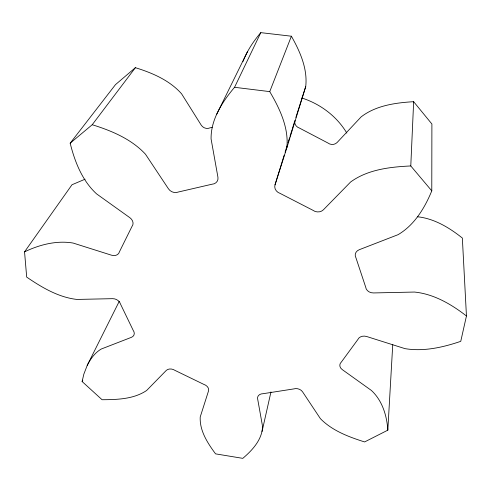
<?xml version="1.0" encoding="UTF-8"?>
<svg xmlns="http://www.w3.org/2000/svg" width="491" height="491" viewBox="0 0 491 491"><rect width="100%" height="100%" fill="white"/><g stroke="black" fill="none" stroke-linecap="round" stroke-linejoin="round"><path stroke-width="0.74" d="M119.27 301.302L87.232 365.353L83.808 374.246L82.12 381.538L102.06 399.723C117.11 399.656 133.699 399.214 146.613 390.505L166.21 370.484A6.536 4.892 19.6 0 1 175.084 370.441L203.777 384.361A6.506 4.855 17.7 0 1 208.509 390.977L200.218 416.976C199.506 430.767 207.699 443.226 215.561 453.862L242.793 458.355C252.306 450.29 262.286 439.562 262.55 426.348L257.609 398.735A6.561 4.916 14.2 0 1 263.133 393.69L293.6 388.946A6.641 5.02 12.4 0 1 302.548 391.793L320.402 418.657C332.247 430.773 348.776 436.916 364.604 441.937L387.822 430.165C386.926 415.736 382.286 400.484 371.38 390.443L342.264 369.606A6.874 5.321 9.3 0 1 341.368 362.027L357.822 339.576A7.034 5.536 8 0 1 366.697 336.519L405.014 348.641C423.794 351.765 442.999 347.364 460.754 341.337L466.45 315.977C451.364 304.273 433.823 293.98 414.472 292.053L373.504 292.937A7.31 5.984 6.8 0 1 365.691 287.131L355.993 257.941A7.433 6.217 7.4 0 1 359.289 249.698L398.06 234.68C414.398 225.105 424.752 207.957 431.779 190.864L431.896 124.008L413.649 101.692C395.531 102.779 375.94 105.461 361.155 116.87L337.151 142.464A6.616 5.978 10.4 0 1 327.884 142.979L299.406 128.047A6.635 6.039 16 0 1 294.956 120.313M431.779 190.864L410.783 165.952L413.649 101.692M387.822 430.165L392.751 344.461M410.783 165.952C390.136 166.94 367.79 169.45 350.617 181.995L323.397 209.804A7.574 6.543 11.9 0 1 312.835 210.234L280.189 193.436A7.592 6.616 16.3 0 1 275.009 184.868L286.861 147.748C288.923 127.715 279.643 108.419 269.743 91.621L234.557 87.294C222.417 101.729 210.78 119.331 211.081 138.922L217.936 177.251A7.555 6.493 24.2 0 1 211.86 184.254L178.442 191.987A7.475 6.315 26.6 0 1 168.444 188.802L145.453 154.186C131.41 139.051 111.586 130.735 92.222 124.732L70.176 143.194C74.773 161.692 82.218 180.713 96.561 193.865L129.876 217.703A7.255 5.886 27.7 0 1 131.962 226.48L119.448 251.785A7.101 5.64 27.1 0 1 111.518 255.197L73.11 243.051C56.539 240.24 39.476 244.708 24.55 251.852L26.686 277.096C41.778 287.407 58.398 297.325 76.903 299.436L112.642 298.663A6.819 5.241 24.7 0 1 120.516 304.101L133.178 330.32A6.69 5.076 23 0 1 131.435 337.323L101.244 349.027C94.923 352.728 90.485 358.927 87.232 365.353M286.861 147.748L305.727 86.545C307.734 68.722 299.964 51.365 291.39 36.211L260.795 32.645C253.436 41.275 247.071 50.874 242.984 61.492M262.041 431.528L270.971 391.904M275.009 184.868L284.197 155.125M285.093 152.228L287.112 145.698M288.008 142.795L289.58 137.719M290.028 136.271L292.041 129.741M292.489 128.292L294.508 121.762M295.877 117.435L305.727 86.545M269.743 91.621L291.39 36.211M234.557 87.294L260.795 32.645M216.789 114.121L247.372 51.905M82.12 381.538L82.795 380.169M24.55 251.852L72.005 184.739L85.072 179.203M92.222 124.732L135.375 67.684C152.29 72.907 169.628 80.315 181.602 93.836L201.187 125.082A6.549 5.794 28.7 0 0 209.945 127.881L212.161 127.322M70.176 143.194L115.477 84.636L135.375 67.684M417.289 216.74C434.154 218.477 449.357 227.664 462.35 238.055L466.45 315.977M301.848 97.985A76.228 67.371 17.3 0 1 346.83 133.086"/></g></svg>
